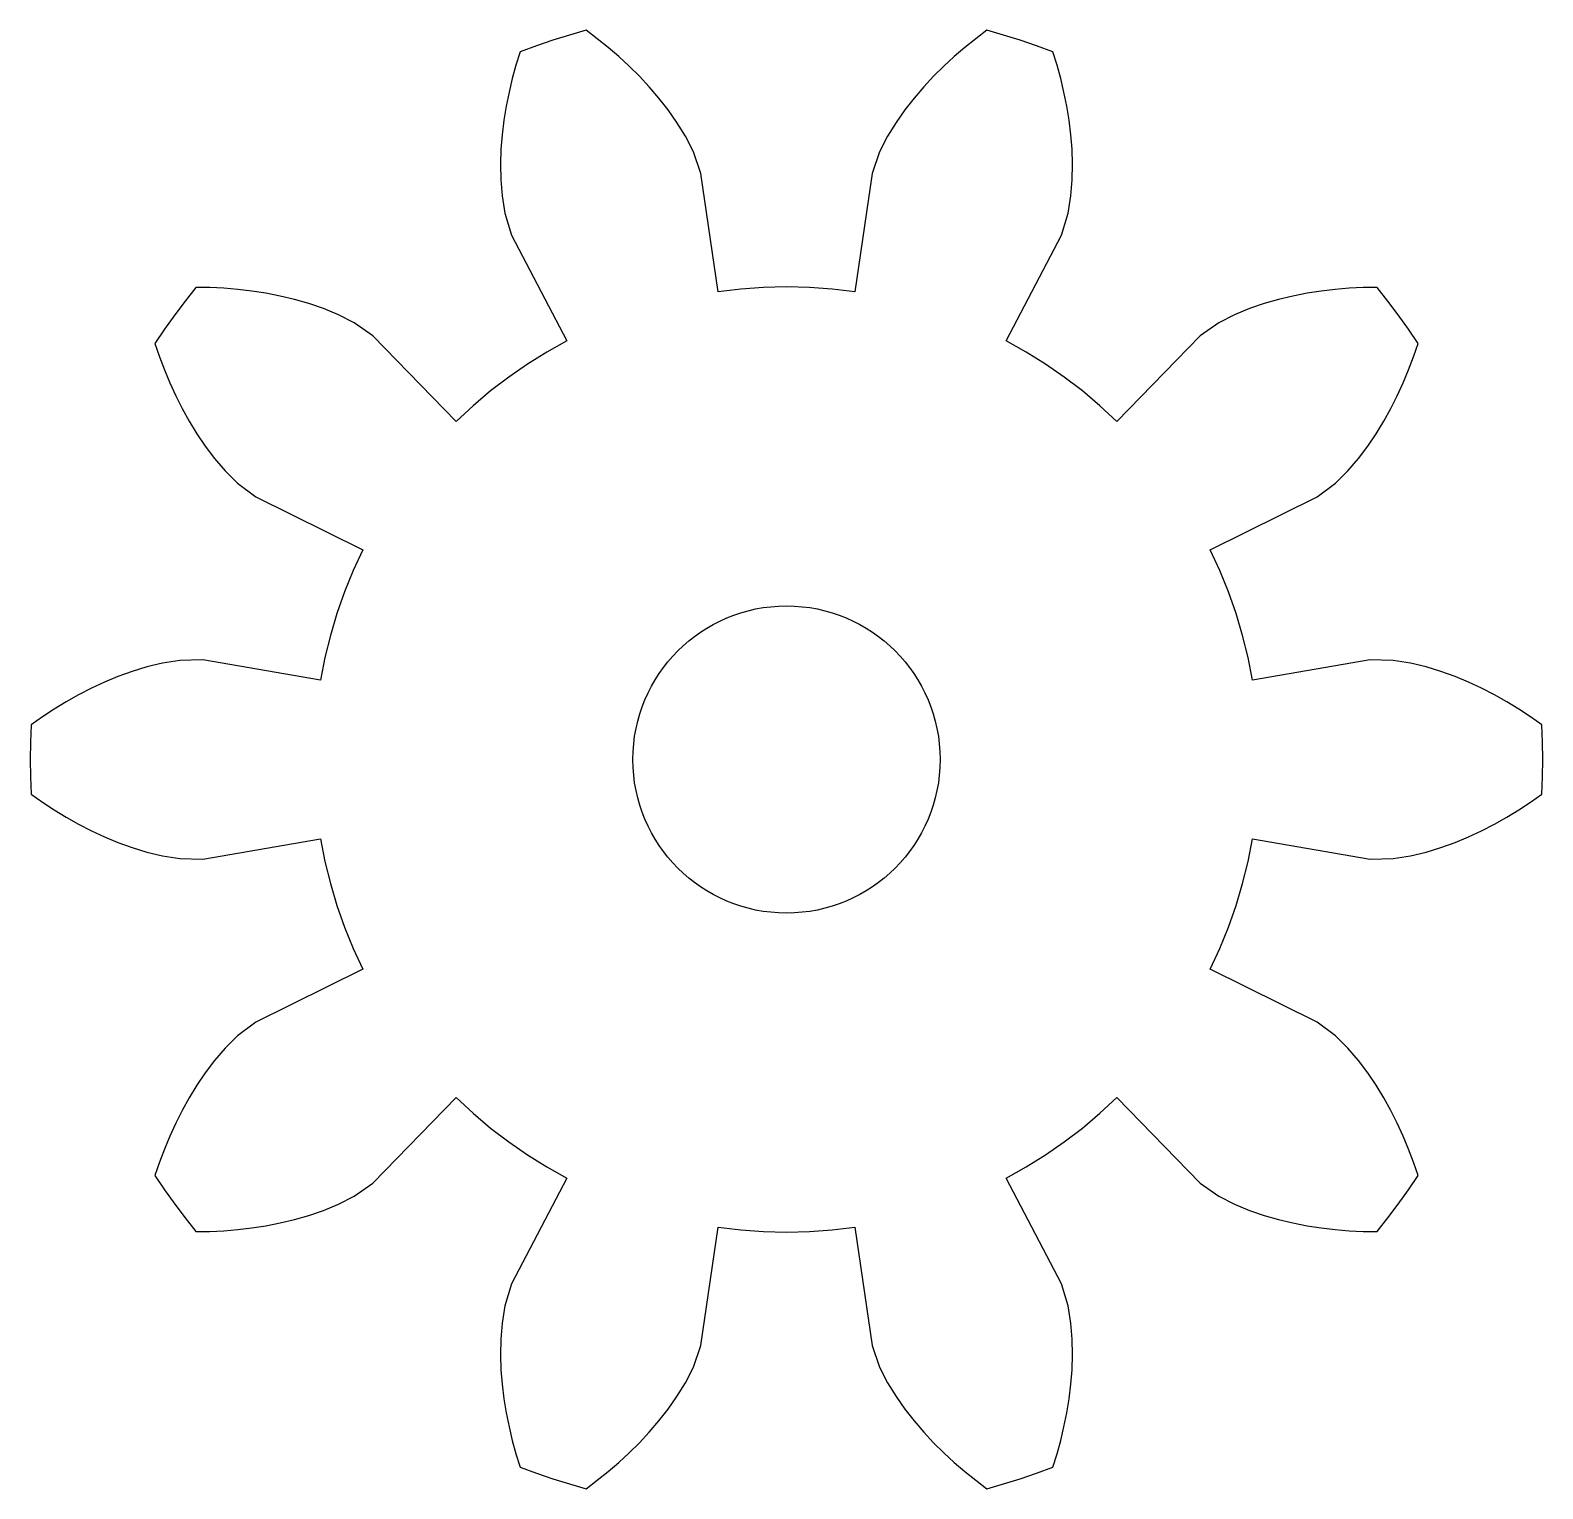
# Model space of a CAD drawing. Header units: millimetres. Extents: x -4.8 to 4.8, y -4.63 to 4.63.
import ezdxf

# ---------------------------------------------------------------- set-up
doc = ezdxf.new("R2010")
doc.units = ezdxf.units.MM

msp = doc.modelspace()

# ---------------------------------------------------------------- linework, layer by layer
for p, q in [((-1.2725, 4.6283, 2), (-1.3782, 4.5979, 2)), ((-1.2016, 4.5748, 2), (-1.2725, 4.6283, 2)), ((1.2725, 4.6283, 2), (1.2016, 4.5748, 2)), ((1.3782, 4.5979, 2), (1.2725, 4.6283, 2)), ((-1.5875, 4.5299, 2), (-1.691, 4.4923, 2)), ((-1.4833, 4.5651, 2), (-1.5875, 4.5299, 2)), ((-1.3782, 4.5979, 2), (-1.4833, 4.5651, 2)), ((-1.1322, 4.519, 2), (-1.2016, 4.5748, 2)), ((-1.0644, 4.4607, 2), (-1.1322, 4.519, 2)), ((1.1322, 4.519, 2), (1.0644, 4.4607, 2)), ((1.2016, 4.5748, 2), (1.1322, 4.519, 2)), ((1.4833, 4.5651, 2), (1.3782, 4.5979, 2)), ((1.5875, 4.5299, 2), (1.4833, 4.5651, 2)), ((1.691, 4.4923, 2), (1.5875, 4.5299, 2)), ((-1.691, 4.4923, 2), (-1.7169, 4.4074, 2)), ((-0.9982, 4.3998, 2), (-1.0644, 4.4607, 2)), ((1.0644, 4.4607, 2), (0.9982, 4.3998, 2)), ((1.7169, 4.4074, 2), (1.691, 4.4923, 2)), ((-1.7402, 4.3215, 2), (-1.7608, 4.2344, 2)), ((-1.7169, 4.4074, 2), (-1.7402, 4.3215, 2)), ((-0.9337, 4.3359, 2), (-0.9982, 4.3998, 2)), ((-0.871, 4.2689, 2), (-0.9337, 4.3359, 2)), ((0.9337, 4.3359, 2), (0.871, 4.2689, 2)), ((0.9982, 4.3998, 2), (0.9337, 4.3359, 2)), ((1.7402, 4.3215, 2), (1.7169, 4.4074, 2)), ((1.7608, 4.2344, 2), (1.7402, 4.3215, 2)), ((-1.7608, 4.2344, 2), (-1.7786, 4.1462, 2)), ((-0.8102, 4.1982, 2), (-0.871, 4.2689, 2)), ((0.871, 4.2689, 2), (0.8102, 4.1982, 2)), ((1.7786, 4.1462, 2), (1.7608, 4.2344, 2)), ((-1.7786, 4.1462, 2), (-1.7932, 4.0566, 2)), ((-0.7516, 4.1232, 2), (-0.8102, 4.1982, 2)), ((0.8102, 4.1982, 2), (0.7516, 4.1232, 2)), ((1.7932, 4.0566, 2), (1.7786, 4.1462, 2)), ((-1.7932, 4.0566, 2), (-1.8045, 3.9655, 2)), ((-0.6954, 4.0429, 2), (-0.7516, 4.1232, 2)), ((-0.6418, 3.9554, 2), (-0.6954, 4.0429, 2)), ((0.6954, 4.0429, 2), (0.6418, 3.9554, 2)), ((0.7516, 4.1232, 2), (0.6954, 4.0429, 2)), ((1.8045, 3.9655, 2), (1.7932, 4.0566, 2)), ((-1.8045, 3.9655, 2), (-1.8121, 3.8726, 2)), ((-0.5913, 3.8563, 2), (-0.6418, 3.9554, 2)), ((0.6418, 3.9554, 2), (0.5913, 3.8563, 2)), ((1.8121, 3.8726, 2), (1.8045, 3.9655, 2)), ((-1.8121, 3.8726, 2), (-1.8155, 3.7775, 2)), ((-0.5442, 3.7192, 2), (-0.5913, 3.8563, 2)), ((0.5913, 3.8563, 2), (0.5442, 3.7192, 2)), ((1.8155, 3.7775, 2), (1.8121, 3.8726, 2)), ((-1.8155, 3.7775, 2), (-1.8138, 3.6795, 2)), ((1.8138, 3.6795, 2), (1.8155, 3.7775, 2)), ((-1.8138, 3.6795, 2), (-1.8057, 3.5772, 2)), ((-0.4344, 2.9684, 2), (-0.5442, 3.7192, 2)), ((0.5442, 3.7192, 2), (0.4344, 2.9684, 2)), ((1.8057, 3.5772, 2), (1.8138, 3.6795, 2)), ((-1.8057, 3.5772, 2), (-1.7883, 3.4674, 2)), ((1.7883, 3.4674, 2), (1.8057, 3.5772, 2)), ((-1.7883, 3.4674, 2), (-1.7458, 3.3288, 2)), ((1.7458, 3.3288, 2), (1.7883, 3.4674, 2)), ((-1.7458, 3.3288, 2), (-1.3934, 2.6568, 2)), ((1.3934, 2.6568, 2), (1.7458, 3.3288, 2)), ((-3.7499, 2.9964, 2), (-3.8176, 2.9096, 2)), ((-3.6611, 2.9948, 2), (-3.7499, 2.9964, 2)), ((-3.5722, 2.9904, 2), (-3.6611, 2.9948, 2)), ((-3.4831, 2.9832, 2), (-3.5722, 2.9904, 2)), ((-3.3936, 2.9728, 2), (-3.4831, 2.9832, 2)), ((-0.2901, 2.9859, 2), (-0.4344, 2.9684, 2)), ((-0.1452, 2.9965, 2), (-0.2901, 2.9859, 2)), ((0, 3, 2), (-0.1452, 2.9965, 2)), ((0.1452, 2.9965, 2), (0, 3, 2)), ((0.2901, 2.9859, 2), (0.1452, 2.9965, 2)), ((0.4344, 2.9684, 2), (0.2901, 2.9859, 2)), ((3.4831, 2.9832, 2), (3.3936, 2.9728, 2)), ((3.5722, 2.9904, 2), (3.4831, 2.9832, 2)), ((3.6611, 2.9948, 2), (3.5722, 2.9904, 2)), ((3.7499, 2.9964, 2), (3.6611, 2.9948, 2)), ((3.8176, 2.9096, 2), (3.7499, 2.9964, 2)), ((-3.8176, 2.9096, 2), (-3.8833, 2.8214, 2)), ((-3.3039, 2.959, 2), (-3.3936, 2.9728, 2)), ((-3.2138, 2.9416, 2), (-3.3039, 2.959, 2)), ((-3.1231, 2.9201, 2), (-3.2138, 2.9416, 2)), ((-3.0316, 2.8939, 2), (-3.1231, 2.9201, 2)), ((-2.9389, 2.862, 2), (-3.0316, 2.8939, 2)), ((3.0316, 2.8939, 2), (2.9389, 2.862, 2)), ((3.1231, 2.9201, 2), (3.0316, 2.8939, 2)), ((3.2138, 2.9416, 2), (3.1231, 2.9201, 2)), ((3.3039, 2.959, 2), (3.2138, 2.9416, 2)), ((3.3936, 2.9728, 2), (3.3039, 2.959, 2)), ((3.8833, 2.8214, 2), (3.8176, 2.9096, 2)), ((-3.8833, 2.8214, 2), (-3.9469, 2.7316, 2)), ((-2.8441, 2.8227, 2), (-2.9389, 2.862, 2)), ((-2.7451, 2.7723, 2), (-2.8441, 2.8227, 2)), ((2.8441, 2.8227, 2), (2.7451, 2.7723, 2)), ((2.9389, 2.862, 2), (2.8441, 2.8227, 2)), ((3.9469, 2.7316, 2), (3.8833, 2.8214, 2)), ((-3.9469, 2.7316, 2), (-4.0085, 2.6404, 2)), ((-2.6264, 2.689, 2), (-2.7451, 2.7723, 2)), ((-2.0962, 2.1462, 2), (-2.6264, 2.689, 2)), ((2.6264, 2.689, 2), (2.0962, 2.1462, 2)), ((2.7451, 2.7723, 2), (2.6264, 2.689, 2)), ((4.0085, 2.6404, 2), (3.9469, 2.7316, 2)), ((-4.0085, 2.6404, 2), (-3.9796, 2.5565, 2)), ((-1.3934, 2.6568, 2), (-1.5204, 2.5862, 2)), ((1.5204, 2.5862, 2), (1.3934, 2.6568, 2)), ((3.9796, 2.5565, 2), (4.0085, 2.6404, 2)), ((-3.9796, 2.5565, 2), (-3.9479, 2.4733, 2)), ((-1.6438, 2.5096, 2), (-1.7634, 2.4271, 2)), ((-1.5204, 2.5862, 2), (-1.6438, 2.5096, 2)), ((1.6438, 2.5096, 2), (1.5204, 2.5862, 2)), ((1.7634, 2.4271, 2), (1.6438, 2.5096, 2)), ((3.9479, 2.4733, 2), (3.9796, 2.5565, 2)), ((-3.9479, 2.4733, 2), (-3.9135, 2.3907, 2)), ((-1.7634, 2.4271, 2), (-1.8788, 2.3388, 2)), ((1.8788, 2.3388, 2), (1.7634, 2.4271, 2)), ((3.9135, 2.3907, 2), (3.9479, 2.4733, 2)), ((-3.9135, 2.3907, 2), (-3.876, 2.3089, 2)), ((-3.876, 2.3089, 2), (-3.8352, 2.2278, 2)), ((-1.8788, 2.3388, 2), (-1.9898, 2.2451, 2)), ((1.9898, 2.2451, 2), (1.8788, 2.3388, 2)), ((3.8352, 2.2278, 2), (3.876, 2.3089, 2)), ((3.876, 2.3089, 2), (3.9135, 2.3907, 2)), ((-3.8352, 2.2278, 2), (-3.7908, 2.1475, 2)), ((-1.9898, 2.2451, 2), (-2.0962, 2.1462, 2)), ((2.0962, 2.1462, 2), (1.9898, 2.2451, 2)), ((3.7908, 2.1475, 2), (3.8352, 2.2278, 2)), ((-3.7908, 2.1475, 2), (-3.7423, 2.0679, 2)), ((3.7423, 2.0679, 2), (3.7908, 2.1475, 2)), ((-3.7423, 2.0679, 2), (-3.6891, 1.989, 2)), ((3.6891, 1.989, 2), (3.7423, 2.0679, 2)), ((-3.6891, 1.989, 2), (-3.6301, 1.9107, 2)), ((3.6301, 1.9107, 2), (3.6891, 1.989, 2)), ((-3.6301, 1.9107, 2), (-3.5635, 1.8327, 2)), ((-3.5635, 1.8327, 2), (-3.4849, 1.7541, 2)), ((3.4849, 1.7541, 2), (3.5635, 1.8327, 2)), ((3.5635, 1.8327, 2), (3.6301, 1.9107, 2)), ((-3.4849, 1.7541, 2), (-3.369, 1.6669, 2)), ((3.369, 1.6669, 2), (3.4849, 1.7541, 2)), ((-3.369, 1.6669, 2), (-2.6889, 1.3304, 2)), ((2.6889, 1.3304, 2), (3.369, 1.6669, 2)), ((-2.6889, 1.3304, 2), (-2.7501, 1.1987, 2)), ((2.7501, 1.1987, 2), (2.6889, 1.3304, 2)), ((-2.7501, 1.1987, 2), (-2.8049, 1.0641, 2)), ((2.8049, 1.0641, 2), (2.7501, 1.1987, 2)), ((-2.8049, 1.0641, 2), (-2.8532, 0.9271, 2)), ((2.8532, 0.9271, 2), (2.8049, 1.0641, 2)), ((-2.8532, 0.9271, 2), (-2.8947, 0.7878, 2)), ((2.8947, 0.7878, 2), (2.8532, 0.9271, 2)), ((-2.8947, 0.7878, 2), (-2.9295, 0.6468, 2)), ((2.9295, 0.6468, 2), (2.8947, 0.7878, 2)), ((-4.0599, 0.588, 2), (-4.1537, 0.5593, 2)), ((-3.9601, 0.6119, 2), (-4.0599, 0.588, 2)), ((-3.8503, 0.6293, 2), (-3.9601, 0.6119, 2)), ((-3.7053, 0.6317, 2), (-3.8503, 0.6293, 2)), ((-2.9573, 0.5042, 2), (-3.7053, 0.6317, 2)), ((-2.9295, 0.6468, 2), (-2.9573, 0.5042, 2)), ((2.9573, 0.5042, 2), (2.9295, 0.6468, 2)), ((3.7053, 0.6317, 2), (2.9573, 0.5042, 2)), ((3.8503, 0.6293, 2), (3.7053, 0.6317, 2)), ((3.9601, 0.6119, 2), (3.8503, 0.6293, 2)), ((4.0599, 0.588, 2), (3.9601, 0.6119, 2)), ((4.1537, 0.5593, 2), (4.0599, 0.588, 2)), ((-4.3291, 0.4908, 2), (-4.4122, 0.4519, 2)), ((-4.2431, 0.5267, 2), (-4.3291, 0.4908, 2)), ((-4.1537, 0.5593, 2), (-4.2431, 0.5267, 2)), ((4.2431, 0.5267, 2), (4.1537, 0.5593, 2)), ((4.3291, 0.4908, 2), (4.2431, 0.5267, 2)), ((4.4122, 0.4519, 2), (4.3291, 0.4908, 2)), ((-4.4929, 0.4103, 2), (-4.5713, 0.3661, 2)), ((-4.4122, 0.4519, 2), (-4.4929, 0.4103, 2)), ((4.4929, 0.4103, 2), (4.4122, 0.4519, 2)), ((4.5713, 0.3661, 2), (4.4929, 0.4103, 2)), ((-4.6477, 0.3196, 2), (-4.7222, 0.2709, 2)), ((-4.5713, 0.3661, 2), (-4.6477, 0.3196, 2)), ((4.6477, 0.3196, 2), (4.5713, 0.3661, 2)), ((4.7222, 0.2709, 2), (4.6477, 0.3196, 2)), ((-4.795, 0.22, 2), (-4.7987, 0.11, 2)), ((-4.7222, 0.2709, 2), (-4.795, 0.22, 2)), ((4.795, 0.22, 2), (4.7222, 0.2709, 2)), ((4.7987, 0.11, 2), (4.795, 0.22, 2)), ((-4.7987, 0.11, 2), (-4.8, 0, 2)), ((4.8, 0, 2), (4.7987, 0.11, 2)), ((-4.8, 0, 2), (-4.7987, -0.11, 2)), ((4.7987, -0.11, 2), (4.8, 0, 2)), ((-4.7987, -0.11, 2), (-4.795, -0.22, 2)), ((4.795, -0.22, 2), (4.7987, -0.11, 2)), ((-4.795, -0.22, 2), (-4.7222, -0.2709, 2)), ((-4.7222, -0.2709, 2), (-4.6477, -0.3196, 2)), ((4.6477, -0.3196, 2), (4.7222, -0.2709, 2)), ((4.7222, -0.2709, 2), (4.795, -0.22, 2)), ((-4.6477, -0.3196, 2), (-4.5713, -0.3661, 2)), ((-4.5713, -0.3661, 2), (-4.4929, -0.4103, 2)), ((4.4929, -0.4103, 2), (4.5713, -0.3661, 2)), ((4.5713, -0.3661, 2), (4.6477, -0.3196, 2)), ((-4.4929, -0.4103, 2), (-4.4122, -0.4519, 2)), ((-4.4122, -0.4519, 2), (-4.3291, -0.4908, 2)), ((4.3291, -0.4908, 2), (4.4122, -0.4519, 2)), ((4.4122, -0.4519, 2), (4.4929, -0.4103, 2)), ((-4.3291, -0.4908, 2), (-4.2431, -0.5267, 2)), ((-4.2431, -0.5267, 2), (-4.1537, -0.5593, 2)), ((-4.1537, -0.5593, 2), (-4.0599, -0.588, 2)), ((-3.7053, -0.6317, 2), (-2.9573, -0.5042, 2)), ((-2.9573, -0.5042, 2), (-2.9295, -0.6468, 2)), ((2.9295, -0.6468, 2), (2.9573, -0.5042, 2)), ((2.9573, -0.5042, 2), (3.7053, -0.6317, 2)), ((4.0599, -0.588, 2), (4.1537, -0.5593, 2)), ((4.1537, -0.5593, 2), (4.2431, -0.5267, 2)), ((4.2431, -0.5267, 2), (4.3291, -0.4908, 2)), ((-4.0599, -0.588, 2), (-3.9601, -0.6119, 2)), ((-3.9601, -0.6119, 2), (-3.8503, -0.6293, 2)), ((-3.8503, -0.6293, 2), (-3.7053, -0.6317, 2)), ((-2.9295, -0.6468, 2), (-2.8947, -0.7878, 2)), ((2.8947, -0.7878, 2), (2.9295, -0.6468, 2)), ((3.7053, -0.6317, 2), (3.8503, -0.6293, 2)), ((3.8503, -0.6293, 2), (3.9601, -0.6119, 2)), ((3.9601, -0.6119, 2), (4.0599, -0.588, 2)), ((-2.8947, -0.7878, 2), (-2.8532, -0.9271, 2)), ((2.8532, -0.9271, 2), (2.8947, -0.7878, 2)), ((-2.8532, -0.9271, 2), (-2.8049, -1.0641, 2)), ((2.8049, -1.0641, 2), (2.8532, -0.9271, 2)), ((-2.8049, -1.0641, 2), (-2.7501, -1.1987, 2)), ((2.7501, -1.1987, 2), (2.8049, -1.0641, 2)), ((-2.7501, -1.1987, 2), (-2.6889, -1.3304, 2)), ((2.6889, -1.3304, 2), (2.7501, -1.1987, 2)), ((-2.6889, -1.3304, 2), (-3.369, -1.6669, 2)), ((3.369, -1.6669, 2), (2.6889, -1.3304, 2)), ((-3.369, -1.6669, 2), (-3.4849, -1.7541, 2)), ((3.4849, -1.7541, 2), (3.369, -1.6669, 2)), ((-3.4849, -1.7541, 2), (-3.5635, -1.8327, 2)), ((3.5635, -1.8327, 2), (3.4849, -1.7541, 2)), ((-3.6301, -1.9107, 2), (-3.6891, -1.989, 2)), ((-3.5635, -1.8327, 2), (-3.6301, -1.9107, 2)), ((3.6301, -1.9107, 2), (3.5635, -1.8327, 2)), ((3.6891, -1.989, 2), (3.6301, -1.9107, 2)), ((-3.6891, -1.989, 2), (-3.7423, -2.0679, 2)), ((3.7423, -2.0679, 2), (3.6891, -1.989, 2)), ((-3.7423, -2.0679, 2), (-3.7908, -2.1475, 2)), ((3.7908, -2.1475, 2), (3.7423, -2.0679, 2)), ((-3.7908, -2.1475, 2), (-3.8352, -2.2278, 2)), ((-2.6264, -2.689, 2), (-2.0962, -2.1462, 2)), ((-2.0962, -2.1462, 2), (-1.9898, -2.2451, 2)), ((1.9898, -2.2451, 2), (2.0962, -2.1462, 2)), ((2.0962, -2.1462, 2), (2.6264, -2.689, 2)), ((3.8352, -2.2278, 2), (3.7908, -2.1475, 2)), ((-3.8352, -2.2278, 2), (-3.876, -2.3089, 2)), ((-1.9898, -2.2451, 2), (-1.8788, -2.3388, 2)), ((1.8788, -2.3388, 2), (1.9898, -2.2451, 2)), ((3.876, -2.3089, 2), (3.8352, -2.2278, 2)), ((-3.9135, -2.3907, 2), (-3.9479, -2.4733, 2)), ((-3.876, -2.3089, 2), (-3.9135, -2.3907, 2)), ((-1.8788, -2.3388, 2), (-1.7634, -2.4271, 2)), ((1.7634, -2.4271, 2), (1.8788, -2.3388, 2)), ((3.9135, -2.3907, 2), (3.876, -2.3089, 2)), ((3.9479, -2.4733, 2), (3.9135, -2.3907, 2)), ((-3.9479, -2.4733, 2), (-3.9796, -2.5565, 2)), ((-1.7634, -2.4271, 2), (-1.6438, -2.5096, 2)), ((1.6438, -2.5096, 2), (1.7634, -2.4271, 2)), ((3.9796, -2.5565, 2), (3.9479, -2.4733, 2)), ((-3.9796, -2.5565, 2), (-4.0085, -2.6404, 2)), ((-1.6438, -2.5096, 2), (-1.5204, -2.5862, 2)), ((-1.5204, -2.5862, 2), (-1.3934, -2.6568, 2)), ((1.3934, -2.6568, 2), (1.5204, -2.5862, 2)), ((1.5204, -2.5862, 2), (1.6438, -2.5096, 2)), ((4.0085, -2.6404, 2), (3.9796, -2.5565, 2)), ((-4.0085, -2.6404, 2), (-3.9469, -2.7316, 2)), ((-1.3934, -2.6568, 2), (-1.7458, -3.3288, 2)), ((1.7458, -3.3288, 2), (1.3934, -2.6568, 2)), ((3.9469, -2.7316, 2), (4.0085, -2.6404, 2)), ((-3.9469, -2.7316, 2), (-3.8833, -2.8214, 2)), ((-2.8441, -2.8227, 2), (-2.7451, -2.7723, 2)), ((-2.7451, -2.7723, 2), (-2.6264, -2.689, 2)), ((2.6264, -2.689, 2), (2.7451, -2.7723, 2)), ((2.7451, -2.7723, 2), (2.8441, -2.8227, 2)), ((3.8833, -2.8214, 2), (3.9469, -2.7316, 2)), ((-3.8833, -2.8214, 2), (-3.8176, -2.9096, 2)), ((-3.0316, -2.8939, 2), (-2.9389, -2.862, 2)), ((-2.9389, -2.862, 2), (-2.8441, -2.8227, 2)), ((2.8441, -2.8227, 2), (2.9389, -2.862, 2)), ((2.9389, -2.862, 2), (3.0316, -2.8939, 2)), ((3.8176, -2.9096, 2), (3.8833, -2.8214, 2)), ((-3.8176, -2.9096, 2), (-3.7499, -2.9964, 2)), ((-3.4831, -2.9832, 2), (-3.3936, -2.9728, 2)), ((-3.3936, -2.9728, 2), (-3.3039, -2.959, 2)), ((-3.3039, -2.959, 2), (-3.2138, -2.9416, 2)), ((-3.2138, -2.9416, 2), (-3.1231, -2.9201, 2)), ((-3.1231, -2.9201, 2), (-3.0316, -2.8939, 2)), ((-0.5442, -3.7192, 2), (-0.4344, -2.9684, 2)), ((-0.4344, -2.9684, 2), (-0.2901, -2.9859, 2)), ((0.2901, -2.9859, 2), (0.4344, -2.9684, 2)), ((0.4344, -2.9684, 2), (0.5442, -3.7192, 2)), ((3.0316, -2.8939, 2), (3.1231, -2.9201, 2)), ((3.1231, -2.9201, 2), (3.2138, -2.9416, 2)), ((3.2138, -2.9416, 2), (3.3039, -2.959, 2)), ((3.3039, -2.959, 2), (3.3936, -2.9728, 2)), ((3.3936, -2.9728, 2), (3.4831, -2.9832, 2)), ((3.7499, -2.9964, 2), (3.8176, -2.9096, 2)), ((-3.7499, -2.9964, 2), (-3.6611, -2.9948, 2)), ((-3.6611, -2.9948, 2), (-3.5722, -2.9904, 2)), ((-3.5722, -2.9904, 2), (-3.4831, -2.9832, 2)), ((-0.2901, -2.9859, 2), (-0.1452, -2.9965, 2)), ((-0.1452, -2.9965, 2), (0, -3, 2)), ((0, -3, 2), (0.1452, -2.9965, 2)), ((0.1452, -2.9965, 2), (0.2901, -2.9859, 2)), ((3.4831, -2.9832, 2), (3.5722, -2.9904, 2)), ((3.5722, -2.9904, 2), (3.6611, -2.9948, 2)), ((3.6611, -2.9948, 2), (3.7499, -2.9964, 2)), ((-1.7458, -3.3288, 2), (-1.7883, -3.4674, 2)), ((1.7883, -3.4674, 2), (1.7458, -3.3288, 2)), ((-1.7883, -3.4674, 2), (-1.8057, -3.5772, 2)), ((1.8057, -3.5772, 2), (1.7883, -3.4674, 2)), ((-1.8057, -3.5772, 2), (-1.8138, -3.6795, 2)), ((1.8138, -3.6795, 2), (1.8057, -3.5772, 2)), ((-1.8138, -3.6795, 2), (-1.8155, -3.7775, 2)), ((-0.5913, -3.8563, 2), (-0.5442, -3.7192, 2)), ((0.5442, -3.7192, 2), (0.5913, -3.8563, 2)), ((1.8155, -3.7775, 2), (1.8138, -3.6795, 2)), ((-1.8155, -3.7775, 2), (-1.8121, -3.8726, 2)), ((1.8121, -3.8726, 2), (1.8155, -3.7775, 2)), ((-1.8121, -3.8726, 2), (-1.8045, -3.9655, 2)), ((-0.6418, -3.9554, 2), (-0.5913, -3.8563, 2)), ((0.5913, -3.8563, 2), (0.6418, -3.9554, 2)), ((1.8045, -3.9655, 2), (1.8121, -3.8726, 2)), ((-1.8045, -3.9655, 2), (-1.7932, -4.0566, 2)), ((-0.6954, -4.0429, 2), (-0.6418, -3.9554, 2)), ((0.6418, -3.9554, 2), (0.6954, -4.0429, 2)), ((1.7932, -4.0566, 2), (1.8045, -3.9655, 2)), ((-1.7932, -4.0566, 2), (-1.7786, -4.1462, 2)), ((-0.8102, -4.1982, 2), (-0.7516, -4.1232, 2)), ((-0.7516, -4.1232, 2), (-0.6954, -4.0429, 2)), ((0.6954, -4.0429, 2), (0.7516, -4.1232, 2)), ((0.7516, -4.1232, 2), (0.8102, -4.1982, 2)), ((1.7786, -4.1462, 2), (1.7932, -4.0566, 2)), ((-1.7786, -4.1462, 2), (-1.7608, -4.2344, 2)), ((-0.871, -4.2689, 2), (-0.8102, -4.1982, 2)), ((0.8102, -4.1982, 2), (0.871, -4.2689, 2)), ((1.7608, -4.2344, 2), (1.7786, -4.1462, 2)), ((-1.7608, -4.2344, 2), (-1.7402, -4.3215, 2)), ((-0.9337, -4.3359, 2), (-0.871, -4.2689, 2)), ((0.871, -4.2689, 2), (0.9337, -4.3359, 2)), ((1.7402, -4.3215, 2), (1.7608, -4.2344, 2)), ((-1.7402, -4.3215, 2), (-1.7169, -4.4074, 2)), ((-1.7169, -4.4074, 2), (-1.691, -4.4923, 2)), ((-1.0644, -4.4607, 2), (-0.9982, -4.3998, 2)), ((-0.9982, -4.3998, 2), (-0.9337, -4.3359, 2)), ((0.9337, -4.3359, 2), (0.9982, -4.3998, 2)), ((0.9982, -4.3998, 2), (1.0644, -4.4607, 2)), ((1.691, -4.4923, 2), (1.7169, -4.4074, 2)), ((1.7169, -4.4074, 2), (1.7402, -4.3215, 2)), ((-1.691, -4.4923, 2), (-1.5875, -4.5299, 2)), ((-1.1322, -4.519, 2), (-1.0644, -4.4607, 2)), ((1.0644, -4.4607, 2), (1.1322, -4.519, 2)), ((1.5875, -4.5299, 2), (1.691, -4.4923, 2)), ((-1.5875, -4.5299, 2), (-1.4833, -4.5651, 2)), ((-1.4833, -4.5651, 2), (-1.3782, -4.5979, 2)), ((-1.3782, -4.5979, 2), (-1.2725, -4.6283, 2)), ((-1.2725, -4.6283, 2), (-1.2016, -4.5748, 2)), ((-1.2016, -4.5748, 2), (-1.1322, -4.519, 2)), ((1.1322, -4.519, 2), (1.2016, -4.5748, 2)), ((1.2016, -4.5748, 2), (1.2725, -4.6283, 2)), ((1.2725, -4.6283, 2), (1.3782, -4.5979, 2)), ((1.3782, -4.5979, 2), (1.4833, -4.5651, 2)), ((1.4833, -4.5651, 2), (1.5875, -4.5299, 2))]:
    msp.add_line(p, q)
msp.add_circle((0, 0, 2), 0.975)

doc.saveas('drawing.dxf')
